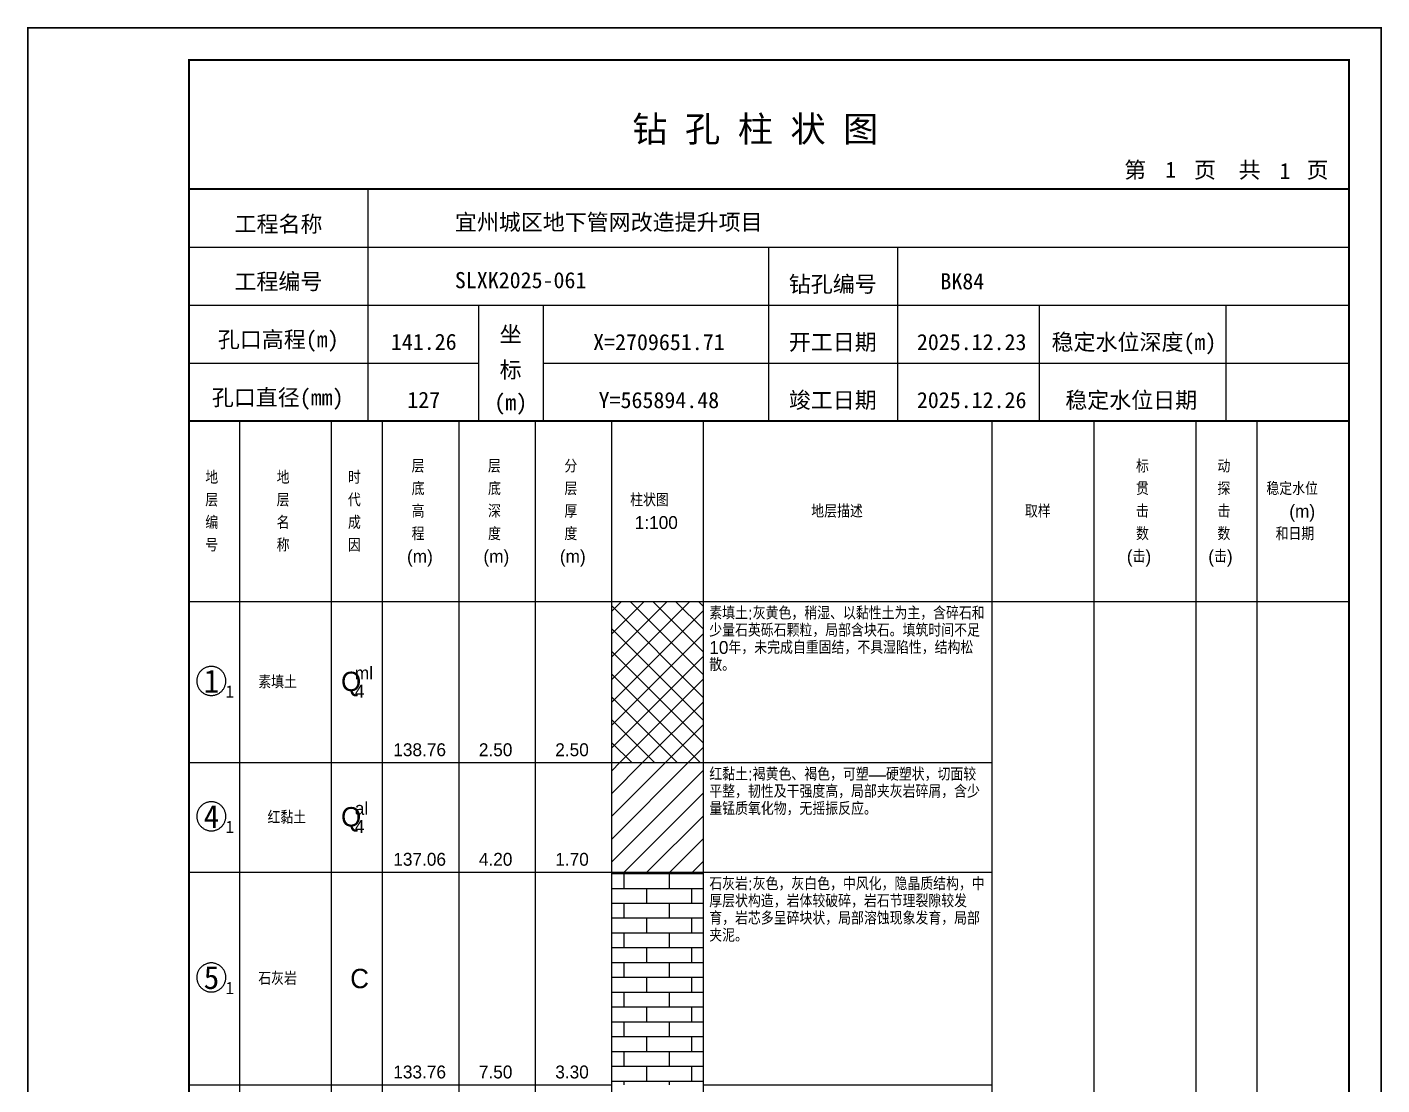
# Model space of a CAD drawing. Header units: millimetres. Extents: x 12489 to 89920, y 4630 to 4927.
# Drawn here: x 30749.3 to 30959.6, y 4762.7 to 4926.8 of the extents above; entities that cross this region are included whole.
import ezdxf
from ezdxf.enums import TextEntityAlignment as Align

# ---------------------------------------------------------------- set-up
doc = ezdxf.new("R2010")
doc.units = ezdxf.units.MM
doc.layers.add('ZZT_TC', color=7, linetype='Continuous')
doc.styles.add('成果图图块', font='', dxfattribs={"height": 2.5})
doc.styles.add('成果图模板', font='')
doc.styles.add('成果图模板标题', font='simhei.ttf')
doc.styles.add('成果图表体', font='Comfont.shx', dxfattribs={"height": 2, "bigfont": 'Hztxt12a.shx'})
doc.styles.get('成果图图块').set_extended_font_data('FangSong_GB2312')
doc.styles.get('成果图模板').set_extended_font_data('FangSong_GB2312')

# ---------------------------------------------------------------- blocks, each defined once
blk = doc.blocks.new('DCBH-1-1-1113', base_point=(0.3, -0.11))
at = {"layer": 'ZZT_TC', "color": 7}
blk.add_polyline3d([(-0.19, 2.31, 0), (-0.3, 2.31, 0), (-0.41, 2.3, 0), (-0.52, 2.29, 0), (-0.63, 2.27, 0), (-0.73, 2.24, 0), (-0.84, 2.21, 0), (-0.95, 2.18, 0), (-1.05, 2.14, 0), (-1.15, 2.09, 0), (-1.25, 2.04, 0), (-1.35, 1.99, 0), (-1.44, 1.93, 0), (-1.53, 1.87, 0), (-1.62, 1.8, 0), (-1.7, 1.73, 0), (-1.78, 1.65, 0), (-1.86, 1.57, 0), (-1.93, 1.49, 0), (-2, 1.4, 0), (-2.06, 1.31, 0), (-2.12, 1.22, 0), (-2.17, 1.12, 0), (-2.22, 1.02, 0), (-2.27, 0.92, 0), (-2.31, 0.82, 0), (-2.34, 0.71, 0), (-2.37, 0.61, 0), (-2.4, 0.5, 0), (-2.41, 0.39, 0), (-2.43, 0.28, 0), (-2.44, 0.17, 0), (-2.44, 0.06, 0), (-2.44, -0.05, 0), (-2.43, -0.16, 0), (-2.41, -0.27, 0), (-2.4, -0.38, 0), (-2.37, -0.49, 0), (-2.34, -0.6, 0), (-2.31, -0.7, 0), (-2.27, -0.8, 0), (-2.22, -0.9, 0), (-2.17, -1, 0), (-2.12, -1.1, 0), (-2.06, -1.19, 0), (-2, -1.28, 0), (-1.93, -1.37, 0), (-1.86, -1.45, 0), (-1.78, -1.53, 0), (-1.7, -1.61, 0), (-1.62, -1.68, 0), (-1.53, -1.75, 0), (-1.44, -1.81, 0), (-1.35, -1.87, 0), (-1.25, -1.93, 0), (-1.15, -1.98, 0), (-1.05, -2.02, 0), (-0.95, -2.06, 0), (-0.84, -2.1, 0), (-0.73, -2.13, 0), (-0.63, -2.15, 0), (-0.52, -2.17, 0), (-0.41, -2.18, 0), (-0.3, -2.19, 0), (-0.19, -2.19, 0), (-0.08, -2.19, 0), (0.03, -2.18, 0), (0.14, -2.17, 0), (0.25, -2.15, 0), (0.36, -2.13, 0), (0.47, -2.1, 0), (0.57, -2.06, 0), (0.67, -2.02, 0), (0.77, -1.98, 0), (0.87, -1.93, 0), (0.97, -1.87, 0), (1.06, -1.81, 0), (1.15, -1.75, 0), (1.24, -1.68, 0), (1.32, -1.61, 0), (1.4, -1.53, 0), (1.48, -1.45, 0), (1.55, -1.37, 0), (1.62, -1.28, 0), (1.68, -1.19, 0), (1.74, -1.1, 0), (1.8, -1, 0), (1.85, -0.9, 0), (1.89, -0.8, 0), (1.93, -0.7, 0), (1.97, -0.6, 0), (2, -0.49, 0), (2.02, -0.38, 0), (2.04, -0.27, 0), (2.05, -0.16, 0), (2.06, -0.05, 0), (2.06, 0.06, 0), (2.06, 0.17, 0), (2.05, 0.28, 0), (2.04, 0.39, 0), (2.02, 0.5, 0), (2, 0.61, 0), (1.97, 0.71, 0), (1.93, 0.82, 0), (1.89, 0.92, 0), (1.85, 1.02, 0), (1.8, 1.12, 0), (1.74, 1.22, 0), (1.68, 1.31, 0), (1.62, 1.4, 0), (1.55, 1.49, 0), (1.48, 1.57, 0), (1.4, 1.65, 0), (1.32, 1.73, 0), (1.24, 1.8, 0), (1.15, 1.87, 0), (1.06, 1.93, 0), (0.97, 1.99, 0), (0.87, 2.04, 0), (0.77, 2.09, 0), (0.67, 2.14, 0), (0.57, 2.18, 0), (0.47, 2.21, 0), (0.36, 2.24, 0), (0.25, 2.27, 0), (0.14, 2.29, 0), (0.03, 2.3, 0), (-0.08, 2.31, 0), (-0.19, 2.31, 0)], dxfattribs=at)
at = {"style": '成果图图块'}
blk.add_text('1', height=3.57, dxfattribs=at).set_placement((-0.16, -1.74), align=Align.CENTER)
blk.add_text('1', height=1.91, dxfattribs=at).set_placement((2.03, -2.53))
blk = doc.blocks.new('DCBH-1-1-1114', base_point=(0.3, -0.11))
at = {"layer": 'ZZT_TC', "color": 7}
blk.add_polyline3d([(-0.19, 2.31, 0), (-0.3, 2.31, 0), (-0.41, 2.3, 0), (-0.52, 2.29, 0), (-0.63, 2.27, 0), (-0.73, 2.24, 0), (-0.84, 2.21, 0), (-0.95, 2.18, 0), (-1.05, 2.14, 0), (-1.15, 2.09, 0), (-1.25, 2.04, 0), (-1.35, 1.99, 0), (-1.44, 1.93, 0), (-1.53, 1.87, 0), (-1.62, 1.8, 0), (-1.7, 1.73, 0), (-1.78, 1.65, 0), (-1.86, 1.57, 0), (-1.93, 1.49, 0), (-2, 1.4, 0), (-2.06, 1.31, 0), (-2.12, 1.22, 0), (-2.17, 1.12, 0), (-2.22, 1.02, 0), (-2.27, 0.92, 0), (-2.31, 0.82, 0), (-2.34, 0.71, 0), (-2.37, 0.61, 0), (-2.4, 0.5, 0), (-2.41, 0.39, 0), (-2.43, 0.28, 0), (-2.44, 0.17, 0), (-2.44, 0.06, 0), (-2.44, -0.05, 0), (-2.43, -0.16, 0), (-2.41, -0.27, 0), (-2.4, -0.38, 0), (-2.37, -0.49, 0), (-2.34, -0.6, 0), (-2.31, -0.7, 0), (-2.27, -0.8, 0), (-2.22, -0.9, 0), (-2.17, -1, 0), (-2.12, -1.1, 0), (-2.06, -1.19, 0), (-2, -1.28, 0), (-1.93, -1.37, 0), (-1.86, -1.45, 0), (-1.78, -1.53, 0), (-1.7, -1.61, 0), (-1.62, -1.68, 0), (-1.53, -1.75, 0), (-1.44, -1.81, 0), (-1.35, -1.87, 0), (-1.25, -1.93, 0), (-1.15, -1.98, 0), (-1.05, -2.02, 0), (-0.95, -2.06, 0), (-0.84, -2.1, 0), (-0.73, -2.13, 0), (-0.63, -2.15, 0), (-0.52, -2.17, 0), (-0.41, -2.18, 0), (-0.3, -2.19, 0), (-0.19, -2.19, 0), (-0.08, -2.19, 0), (0.03, -2.18, 0), (0.14, -2.17, 0), (0.25, -2.15, 0), (0.36, -2.13, 0), (0.47, -2.1, 0), (0.57, -2.06, 0), (0.67, -2.02, 0), (0.77, -1.98, 0), (0.87, -1.93, 0), (0.97, -1.87, 0), (1.06, -1.81, 0), (1.15, -1.75, 0), (1.24, -1.68, 0), (1.32, -1.61, 0), (1.4, -1.53, 0), (1.48, -1.45, 0), (1.55, -1.37, 0), (1.62, -1.28, 0), (1.68, -1.19, 0), (1.74, -1.1, 0), (1.8, -1, 0), (1.85, -0.9, 0), (1.89, -0.8, 0), (1.93, -0.7, 0), (1.97, -0.6, 0), (2, -0.49, 0), (2.02, -0.38, 0), (2.04, -0.27, 0), (2.05, -0.16, 0), (2.06, -0.05, 0), (2.06, 0.06, 0), (2.06, 0.17, 0), (2.05, 0.28, 0), (2.04, 0.39, 0), (2.02, 0.5, 0), (2, 0.61, 0), (1.97, 0.71, 0), (1.93, 0.82, 0), (1.89, 0.92, 0), (1.85, 1.02, 0), (1.8, 1.12, 0), (1.74, 1.22, 0), (1.68, 1.31, 0), (1.62, 1.4, 0), (1.55, 1.49, 0), (1.48, 1.57, 0), (1.4, 1.65, 0), (1.32, 1.73, 0), (1.24, 1.8, 0), (1.15, 1.87, 0), (1.06, 1.93, 0), (0.97, 1.99, 0), (0.87, 2.04, 0), (0.77, 2.09, 0), (0.67, 2.14, 0), (0.57, 2.18, 0), (0.47, 2.21, 0), (0.36, 2.24, 0), (0.25, 2.27, 0), (0.14, 2.29, 0), (0.03, 2.3, 0), (-0.08, 2.31, 0), (-0.19, 2.31, 0)], dxfattribs=at)
at = {"style": '成果图图块'}
blk.add_text('4', height=3.57, dxfattribs=at).set_placement((-0.16, -1.74), align=Align.CENTER)
blk.add_text('1', height=1.91, dxfattribs=at).set_placement((2.03, -2.53))
blk = doc.blocks.new('DCBH-1-1-1115', base_point=(0.3, -0.11))
at = {"layer": 'ZZT_TC', "color": 7}
blk.add_polyline3d([(-0.19, 2.31, 0), (-0.3, 2.31, 0), (-0.41, 2.3, 0), (-0.52, 2.29, 0), (-0.63, 2.27, 0), (-0.73, 2.24, 0), (-0.84, 2.21, 0), (-0.95, 2.18, 0), (-1.05, 2.14, 0), (-1.15, 2.09, 0), (-1.25, 2.04, 0), (-1.35, 1.99, 0), (-1.44, 1.93, 0), (-1.53, 1.87, 0), (-1.62, 1.8, 0), (-1.7, 1.73, 0), (-1.78, 1.65, 0), (-1.86, 1.57, 0), (-1.93, 1.49, 0), (-2, 1.4, 0), (-2.06, 1.31, 0), (-2.12, 1.22, 0), (-2.17, 1.12, 0), (-2.22, 1.02, 0), (-2.27, 0.92, 0), (-2.31, 0.82, 0), (-2.34, 0.71, 0), (-2.37, 0.61, 0), (-2.4, 0.5, 0), (-2.41, 0.39, 0), (-2.43, 0.28, 0), (-2.44, 0.17, 0), (-2.44, 0.06, 0), (-2.44, -0.05, 0), (-2.43, -0.16, 0), (-2.41, -0.27, 0), (-2.4, -0.38, 0), (-2.37, -0.49, 0), (-2.34, -0.6, 0), (-2.31, -0.7, 0), (-2.27, -0.8, 0), (-2.22, -0.9, 0), (-2.17, -1, 0), (-2.12, -1.1, 0), (-2.06, -1.19, 0), (-2, -1.28, 0), (-1.93, -1.37, 0), (-1.86, -1.45, 0), (-1.78, -1.53, 0), (-1.7, -1.61, 0), (-1.62, -1.68, 0), (-1.53, -1.75, 0), (-1.44, -1.81, 0), (-1.35, -1.87, 0), (-1.25, -1.93, 0), (-1.15, -1.98, 0), (-1.05, -2.02, 0), (-0.95, -2.06, 0), (-0.84, -2.1, 0), (-0.73, -2.13, 0), (-0.63, -2.15, 0), (-0.52, -2.17, 0), (-0.41, -2.18, 0), (-0.3, -2.19, 0), (-0.19, -2.19, 0), (-0.08, -2.19, 0), (0.03, -2.18, 0), (0.14, -2.17, 0), (0.25, -2.15, 0), (0.36, -2.13, 0), (0.47, -2.1, 0), (0.57, -2.06, 0), (0.67, -2.02, 0), (0.77, -1.98, 0), (0.87, -1.93, 0), (0.97, -1.87, 0), (1.06, -1.81, 0), (1.15, -1.75, 0), (1.24, -1.68, 0), (1.32, -1.61, 0), (1.4, -1.53, 0), (1.48, -1.45, 0), (1.55, -1.37, 0), (1.62, -1.28, 0), (1.68, -1.19, 0), (1.74, -1.1, 0), (1.8, -1, 0), (1.85, -0.9, 0), (1.89, -0.8, 0), (1.93, -0.7, 0), (1.97, -0.6, 0), (2, -0.49, 0), (2.02, -0.38, 0), (2.04, -0.27, 0), (2.05, -0.16, 0), (2.06, -0.05, 0), (2.06, 0.06, 0), (2.06, 0.17, 0), (2.05, 0.28, 0), (2.04, 0.39, 0), (2.02, 0.5, 0), (2, 0.61, 0), (1.97, 0.71, 0), (1.93, 0.82, 0), (1.89, 0.92, 0), (1.85, 1.02, 0), (1.8, 1.12, 0), (1.74, 1.22, 0), (1.68, 1.31, 0), (1.62, 1.4, 0), (1.55, 1.49, 0), (1.48, 1.57, 0), (1.4, 1.65, 0), (1.32, 1.73, 0), (1.24, 1.8, 0), (1.15, 1.87, 0), (1.06, 1.93, 0), (0.97, 1.99, 0), (0.87, 2.04, 0), (0.77, 2.09, 0), (0.67, 2.14, 0), (0.57, 2.18, 0), (0.47, 2.21, 0), (0.36, 2.24, 0), (0.25, 2.27, 0), (0.14, 2.29, 0), (0.03, 2.3, 0), (-0.08, 2.31, 0), (-0.19, 2.31, 0)], dxfattribs=at)
at = {"style": '成果图图块'}
blk.add_text('5', height=3.57, dxfattribs=at).set_placement((-0.16, -1.74), align=Align.CENTER)
blk.add_text('1', height=1.91, dxfattribs=at).set_placement((2.03, -2.53))
blk = doc.blocks.new('钻孔柱状图路桥昇龙制图梁世成校核莫家里.dwg84', base_point=(25, 236))
for p, q in [((52.82, 236), (52.82, 272)), ((25, 263), (205, 263)), ((115, 236), (115, 263)), ((135, 236), (135, 263)), ((25, 254), (205, 254)), ((70, 236), (70, 254)), ((80, 236), (80, 254)), ((157, 236), (157, 254)), ((185.95, 236), (185.95, 254)), ((25, 245), (70, 245)), ((80, 245), (205, 245))]:
    blk.add_line(p, q)
for points, const_width in [([(0, 0), (210, 0), (210, 297), (0, 297)], 0.25), ([(25, 5), (205, 5), (205, 292), (25, 292)], 0.3)]:
    blk.add_lwpolyline(points, close=True, dxfattribs=dict(const_width=const_width))
at = {"const_width": 0.3}
for points in [[(25, 272), (205, 272)], [(25, 236), (205, 236)]]:
    blk.add_lwpolyline(points, dxfattribs=at)
for s, height, style, p in [('钻 孔 柱 状 图', 4, '成果图模板标题', (93.8, 279.31)), ('第', 2.5, '成果图模板', (170.12, 273.7)), ('页', 2.5, '成果图模板', (180.96, 273.7)), ('共', 2.5, '成果图模板', (187.88, 273.7)), ('页', 2.5, '成果图模板', (198.44, 273.7)), ('工程名称', 2.5, '成果图模板', (32.07, 265.32)), ('宜州城区地下管网改造提升项目', 2.5, '成果图模板', (66.26, 265.61)), ('工程编号', 2.5, '成果图模板', (32.05, 256.41)), ('SLXK2025-061', 2.5, '成果图模板', (66.26, 256.61)), ('钻孔编号', 2.5, '成果图模板', (118.08, 256)), ('BK84', 2.5, '成果图模板', (141.61, 256.43)), ('孔口高程(m)', 2.5, '成果图模板', (29.48, 247.41)), ('坐', 2.5, '成果图模板', (73.21, 248.24)), ('开工日期', 2.5, '成果图模板', (118.08, 247)), ('稳定水位深度(m)', 2.5, '成果图模板', (158.86, 247)), ('标', 2.5, '成果图模板', (73.21, 242.7)), ('孔口直径(mm)', 2.5, '成果图模板', (28.54, 238.41)), ('(m) ', 2.5, '成果图模板', (72.38, 237.65)), ('竣工日期', 2.5, '成果图模板', (118.08, 238)), ('稳定水位日期', 2.5, '成果图模板', (160.99, 238))]:
    blk.add_text(s, height=height, dxfattribs=dict(style=style)).set_placement(p)
at = {"style": '成果图模板'}
for s, p in [('1', (177.35, 273.74)), ('1', (195.08, 273.53)), ('141.26', (61.43, 247.04)), ('X=2709651.71', (97.92, 247)), ('2025.12.23', (146.46, 247)), ('127', (61.43, 238.04)), ('Y=565894.48', (97.92, 238)), ('2025.12.26', (146.46, 238))]:
    blk.add_text(s, height=2.5, dxfattribs=at).set_placement(p, align=Align.CENTER)

msp = doc.modelspace()

# ---------------------------------------------------------------- hatches: boundary and pattern name
at = {"linetype": 'Continuous'}
h = msp.add_hatch(dxfattribs=at)
h.set_pattern_fill('GKSTT', scale=0.5, style=0, pattern_type=2)
h.set_pattern_definition([(45, (0, 0), (-1.76776695, 1.76776695), []), (135, (0, 0), (-1.76776695, -1.76776695), [])])
h.paths.add_polyline_path([(30840.06, 4812.71), (30854.29, 4812.71), (30854.29, 4837.71), (30840.06, 4837.71)])
h = msp.add_hatch(dxfattribs=at)
h.set_pattern_fill('GKNXT', scale=0.5, style=0, pattern_type=2)
h.set_pattern_definition([(45, (0, 0), (-1.76776695, 1.76776695), [])])
h.paths.add_polyline_path([(30840.06, 4795.71), (30854.29, 4795.71), (30854.29, 4812.71), (30840.06, 4812.71)])
h = msp.add_hatch(dxfattribs=at)
h.set_pattern_fill('GKSHY', scale=0.5, style=0, pattern_type=2)
h.set_pattern_definition([(0, (0, 0), (0, 2.3), []), (90, (0, 0), (-3.5, 2.3), [2.3, -2.3])])
h.paths.add_polyline_path([(30840.06, 4762.71), (30854.29, 4762.71), (30854.29, 4795.71), (30840.06, 4795.71)])

# ---------------------------------------------------------------- linework, layer by layer
at = {"color": 0}
for p, q in [((30774.45, 4837.71), (30782.35, 4837.71)), ((30774.45, 4812.71), (30774.45, 4837.71)), ((30782.35, 4812.71), (30782.35, 4837.71)), ((30774.45, 4812.71), (30782.35, 4812.71)), ((30774.45, 4812.71), (30782.35, 4812.71)), ((30774.45, 4795.71), (30774.45, 4812.71)), ((30782.35, 4795.71), (30782.35, 4812.71)), ((30774.45, 4795.71), (30782.35, 4795.71)), ((30774.45, 4795.71), (30782.35, 4795.71)), ((30774.45, 4762.71), (30774.45, 4795.71)), ((30782.35, 4762.71), (30782.35, 4795.71)), ((30774.45, 4762.71), (30782.35, 4762.71))]:
    msp.add_line(p, q, dxfattribs=at)
for points in [[(30774.45, 4865.71), (30782.35, 4865.71)], [(30774.45, 4837.71), (30774.45, 4865.71)], [(30782.35, 4837.71), (30782.35, 4865.71)], [(30782.35, 4865.71), (30796.58, 4865.71)], [(30782.35, 4837.71), (30782.35, 4865.71)], [(30796.58, 4837.71), (30796.58, 4865.71)], [(30796.58, 4865.71), (30804.49, 4865.71)], [(30796.58, 4837.71), (30796.58, 4865.71)], [(30804.49, 4837.71), (30804.49, 4865.71)], [(30804.49, 4865.71), (30816.35, 4865.71)], [(30804.49, 4837.71), (30804.49, 4865.71)], [(30816.35, 4837.71), (30816.35, 4865.71)], [(30816.35, 4865.71), (30828.2, 4865.71)], [(30816.35, 4837.71), (30816.35, 4865.71)], [(30828.2, 4837.71), (30828.2, 4865.71)], [(30828.2, 4865.71), (30840.06, 4865.71)], [(30828.2, 4837.71), (30828.2, 4865.71)], [(30840.06, 4837.71), (30840.06, 4865.71)], [(30840.06, 4865.71), (30854.29, 4865.71)], [(30840.06, 4837.71), (30840.06, 4865.71)], [(30854.29, 4837.71), (30854.29, 4865.71)], [(30854.29, 4865.71), (30899.11, 4865.71)], [(30854.29, 4837.71), (30854.29, 4865.71)], [(30899.11, 4837.71), (30899.11, 4865.71)], [(30899.11, 4865.71), (30914.92, 4865.71)], [(30899.11, 4837.71), (30899.11, 4865.71)], [(30914.92, 4837.71), (30914.92, 4865.71)], [(30914.92, 4865.71), (30930.73, 4865.71)], [(30914.92, 4837.71), (30914.92, 4865.71)], [(30930.73, 4837.71), (30930.73, 4865.71)], [(30930.73, 4865.71), (30940.22, 4865.71)], [(30930.73, 4837.71), (30930.73, 4865.71)], [(30940.22, 4837.71), (30940.22, 4865.71)], [(30940.22, 4865.71), (30954.45, 4865.71)], [(30940.22, 4837.71), (30940.22, 4865.71)], [(30954.45, 4837.71), (30954.45, 4865.71)], [(30774.45, 4837.71), (30782.35, 4837.71)], [(30774.45, 4643.71), (30774.45, 4837.71)], [(30774.45, 4837.71), (30782.35, 4837.71)], [(30782.35, 4643.71), (30782.35, 4837.71)], [(30782.35, 4837.71), (30796.58, 4837.71)], [(30782.35, 4643.71), (30782.35, 4837.71)], [(30782.35, 4837.71), (30796.58, 4837.71)], [(30782.35, 4837.71), (30796.58, 4837.71)], [(30782.35, 4812.71), (30782.35, 4837.71)], [(30796.58, 4643.71), (30796.58, 4837.71)], [(30796.58, 4812.71), (30796.58, 4837.71)], [(30796.58, 4837.71), (30804.49, 4837.71)], [(30796.58, 4643.71), (30796.58, 4837.71)], [(30796.58, 4837.71), (30804.49, 4837.71)], [(30796.58, 4837.71), (30804.49, 4837.71)], [(30796.58, 4812.71), (30796.58, 4837.71)], [(30804.49, 4643.71), (30804.49, 4837.71)], [(30804.49, 4812.71), (30804.49, 4837.71)], [(30804.49, 4837.71), (30816.35, 4837.71)], [(30804.49, 4643.71), (30804.49, 4837.71)], [(30804.49, 4837.71), (30816.35, 4837.71)], [(30804.49, 4837.71), (30816.35, 4837.71)], [(30804.49, 4812.71), (30804.49, 4837.71)], [(30816.35, 4643.71), (30816.35, 4837.71)], [(30816.35, 4812.71), (30816.35, 4837.71)], [(30816.35, 4837.71), (30828.2, 4837.71)], [(30816.35, 4643.71), (30816.35, 4837.71)], [(30816.35, 4837.71), (30828.2, 4837.71)], [(30816.35, 4837.71), (30828.2, 4837.71)], [(30816.35, 4812.71), (30816.35, 4837.71)], [(30828.2, 4643.71), (30828.2, 4837.71)], [(30828.2, 4812.71), (30828.2, 4837.71)], [(30828.2, 4837.71), (30840.06, 4837.71)], [(30828.2, 4643.71), (30828.2, 4837.71)], [(30828.2, 4837.71), (30840.06, 4837.71)], [(30828.2, 4837.71), (30840.06, 4837.71)], [(30828.2, 4812.71), (30828.2, 4837.71)], [(30840.06, 4643.71), (30840.06, 4837.71)], [(30840.06, 4812.71), (30840.06, 4837.71)], [(30840.06, 4837.71), (30854.29, 4837.71)], [(30840.06, 4643.71), (30840.06, 4837.71)], [(30840.06, 4837.71), (30854.29, 4837.71)], [(30854.29, 4643.71), (30854.29, 4837.71)], [(30854.29, 4837.71), (30899.11, 4837.71)], [(30854.29, 4643.71), (30854.29, 4837.71)], [(30854.29, 4837.71), (30899.11, 4837.71)], [(30854.29, 4837.71), (30899.11, 4837.71)], [(30854.29, 4812.71), (30854.29, 4837.71)], [(30899.11, 4643.71), (30899.11, 4837.71)], [(30899.11, 4812.71), (30899.11, 4837.71)], [(30899.11, 4837.71), (30914.92, 4837.71)], [(30899.11, 4643.71), (30899.11, 4837.71)], [(30899.11, 4837.71), (30914.92, 4837.71)], [(30914.92, 4643.71), (30914.92, 4837.71)], [(30914.92, 4837.71), (30930.73, 4837.71)], [(30914.92, 4643.71), (30914.92, 4837.71)], [(30914.92, 4837.71), (30930.73, 4837.71)], [(30930.73, 4643.71), (30930.73, 4837.71)], [(30930.73, 4837.71), (30940.22, 4837.71)], [(30930.73, 4643.71), (30930.73, 4837.71)], [(30930.73, 4837.71), (30940.22, 4837.71)], [(30940.22, 4643.71), (30940.22, 4837.71)], [(30940.22, 4837.71), (30954.45, 4837.71)], [(30940.22, 4643.71), (30940.22, 4837.71)], [(30940.22, 4837.71), (30954.45, 4837.71)], [(30954.45, 4643.71), (30954.45, 4837.71)], [(30782.35, 4812.71), (30796.58, 4812.71)], [(30782.35, 4812.71), (30796.58, 4812.71)], [(30782.35, 4795.71), (30782.35, 4812.71)], [(30796.58, 4795.71), (30796.58, 4812.71)], [(30796.58, 4812.71), (30804.49, 4812.71)], [(30796.58, 4812.71), (30804.49, 4812.71)], [(30796.58, 4795.71), (30796.58, 4812.71)], [(30804.49, 4795.71), (30804.49, 4812.71)], [(30804.49, 4812.71), (30816.35, 4812.71)], [(30804.49, 4812.71), (30816.35, 4812.71)], [(30804.49, 4795.71), (30804.49, 4812.71)], [(30816.35, 4795.71), (30816.35, 4812.71)], [(30816.35, 4812.71), (30828.2, 4812.71)], [(30816.35, 4812.71), (30828.2, 4812.71)], [(30816.35, 4795.71), (30816.35, 4812.71)], [(30828.2, 4795.71), (30828.2, 4812.71)], [(30828.2, 4812.71), (30840.06, 4812.71)], [(30828.2, 4812.71), (30840.06, 4812.71)], [(30828.2, 4795.71), (30828.2, 4812.71)], [(30840.06, 4795.71), (30840.06, 4812.71)], [(30854.29, 4812.71), (30899.11, 4812.71)], [(30854.29, 4812.71), (30899.11, 4812.71)], [(30854.29, 4795.71), (30854.29, 4812.71)], [(30899.11, 4795.71), (30899.11, 4812.71)], [(30782.35, 4795.71), (30796.58, 4795.71)], [(30782.35, 4795.71), (30796.58, 4795.71)], [(30782.35, 4762.71), (30782.35, 4795.71)], [(30796.58, 4762.71), (30796.58, 4795.71)], [(30796.58, 4795.71), (30804.49, 4795.71)], [(30796.58, 4795.71), (30804.49, 4795.71)], [(30796.58, 4762.71), (30796.58, 4795.71)], [(30804.49, 4762.71), (30804.49, 4795.71)], [(30804.49, 4795.71), (30816.35, 4795.71)], [(30804.49, 4795.71), (30816.35, 4795.71)], [(30804.49, 4762.71), (30804.49, 4795.71)], [(30816.35, 4762.71), (30816.35, 4795.71)], [(30816.35, 4795.71), (30828.2, 4795.71)], [(30816.35, 4795.71), (30828.2, 4795.71)], [(30816.35, 4762.71), (30816.35, 4795.71)], [(30828.2, 4762.71), (30828.2, 4795.71)], [(30828.2, 4795.71), (30840.06, 4795.71)], [(30828.2, 4795.71), (30840.06, 4795.71)], [(30828.2, 4762.71), (30828.2, 4795.71)], [(30840.06, 4762.71), (30840.06, 4795.71)], [(30854.29, 4795.71), (30899.11, 4795.71)], [(30854.29, 4795.71), (30899.11, 4795.71)], [(30854.29, 4762.71), (30854.29, 4795.71)], [(30899.11, 4762.71), (30899.11, 4795.71)], [(30782.35, 4762.71), (30796.58, 4762.71)], [(30796.58, 4762.71), (30804.49, 4762.71)], [(30804.49, 4762.71), (30816.35, 4762.71)], [(30816.35, 4762.71), (30828.2, 4762.71)], [(30828.2, 4762.71), (30840.06, 4762.71)], [(30854.29, 4762.71), (30899.11, 4762.71)]]:
    msp.add_lwpolyline(points, dxfattribs=at)
at = {"color": 7, "flags": 128}
for points in [[(30840.06, 4812.71), (30854.29, 4812.71)], [(30840.06, 4795.71), (30854.29, 4795.71)]]:
    msp.add_lwpolyline(points, dxfattribs=at)

# ---------------------------------------------------------------- block references
for name, p in [('钻孔柱状图路桥昇龙制图梁世成校核莫家里.dwg84', (30774.45, 4865.71)), ('DCBH-1-1-1113', (30778.4, 4825.21)), ('DCBH-1-1-1114', (30778.4, 4804.21)), ('DCBH-1-1-1115', (30778.4, 4779.21))]:
    msp.add_blockref(name, p)

# ---------------------------------------------------------------- texts
at = {"color": 0, "style": '成果图表体'}
for s, height, p in [('层', 2, (30809, 4857.71)), ('层', 2, (30820.85, 4857.71)), ('分', 2, (30832.71, 4857.71)), ('标', 2, (30921.41, 4857.71)), ('动', 2, (30934.05, 4857.71)), ('地', 2, (30776.98, 4855.96)), ('地', 2, (30788.05, 4855.96)), ('时', 2, (30799.11, 4855.96)), ('底', 2, (30809, 4854.21)), ('底', 2, (30820.85, 4854.21)), ('层', 2, (30832.71, 4854.21)), ('贯', 2, (30921.41, 4854.21)), ('探', 2, (30934.05, 4854.21)), ('稳定水位', 2, (30941.65, 4854.21)), ('层', 2, (30776.98, 4852.46)), ('层', 2, (30788.05, 4852.46)), ('代', 2, (30799.11, 4852.46)), ('高', 2, (30809, 4850.71)), ('深', 2, (30820.85, 4850.71)), ('厚', 2, (30832.71, 4850.71)), ('柱状图', 2, (30842.91, 4852.46)), ('地层描述', 2, (30871.02, 4850.71)), ('取样', 2, (30904.18, 4850.71)), ('击', 2, (30921.41, 4850.71)), ('击', 2, (30934.05, 4850.71)), ('(m)', 2, (30945.2, 4850.71)), ('编', 2, (30776.98, 4848.96)), ('名', 2, (30788.05, 4848.96)), ('成', 2, (30799.11, 4848.96)), ('1:100', 2, (30843.62, 4848.96)), ('程', 2, (30809, 4847.21)), ('度', 2, (30820.85, 4847.21)), ('度', 2, (30832.71, 4847.21)), ('数', 2, (30921.41, 4847.21)), ('数', 2, (30934.05, 4847.21)), ('和日期', 2, (30943.07, 4847.21)), ('号', 2, (30776.98, 4845.46)), ('称', 2, (30788.05, 4845.46)), ('因', 2, (30799.11, 4845.46)), ('(m)', 2, (30808.28, 4843.71)), ('(m)', 2, (30820.14, 4843.71)), ('(m)', 2, (30832, 4843.71)), ('(击)', 2, (30919.99, 4843.71)), ('(击)', 2, (30932.63, 4843.71)), ('ml', 2, (30800.18, 4825.61)), ('素填土', 2, (30785.2, 4824.21)), ('Q', 3, (30798.05, 4823.81)), ('4', 2, (30800.18, 4822.81)), ('138.76', 2, (30806.15, 4813.71)), ('2.50', 2, (30819.43, 4813.71)), ('2.50', 2, (30831.29, 4813.71)), ('al', 2, (30800.18, 4804.61)), ('红黏土', 2, (30786.63, 4803.21)), ('Q', 3, (30798.05, 4802.81)), ('4', 2, (30800.18, 4801.81)), ('137.06', 2, (30806.15, 4796.71)), ('4.20', 2, (30819.43, 4796.71)), ('1.70', 2, (30831.29, 4796.71)), ('石灰岩', 2, (30785.2, 4778.21)), ('C', 3, (30799.47, 4777.71)), ('133.76', 2, (30806.15, 4763.71)), ('7.50', 2, (30819.43, 4763.71)), ('3.30', 2, (30831.29, 4763.71))]:
    msp.add_text(s, height=height, dxfattribs=at).set_placement(p)
at = {"color": 0, "char_height": 2, "width": 43.0292, "attachment_point": 1, "line_spacing_factor": 0.8, "style": '成果图表体'}
for s, insert in [('素填土:灰黄色，稍湿、以黏性土为主，含碎石和少量石英砾石颗粒，局部含块石。填筑时间不足10年，未完成自重固结，不具湿陷性，结构松散。', (30855.19, 4836.91)), ('红黏土:褐黄色、褐色，可塑—硬塑状，切面较平整，韧性及干强度高，局部夹灰岩碎屑，含少量锰质氧化物，无摇振反应。', (30855.19, 4811.91)), ('石灰岩:灰色，灰白色，中风化，隐晶质结构，中厚层状构造，岩体较破碎，岩石节理裂隙较发育，岩芯多呈碎块状，局部溶蚀现象发育，局部夹泥。', (30855.19, 4794.91))]:
    msp.add_mtext(s, dxfattribs=dict(at, insert=insert))

doc.saveas('drawing.dxf')
